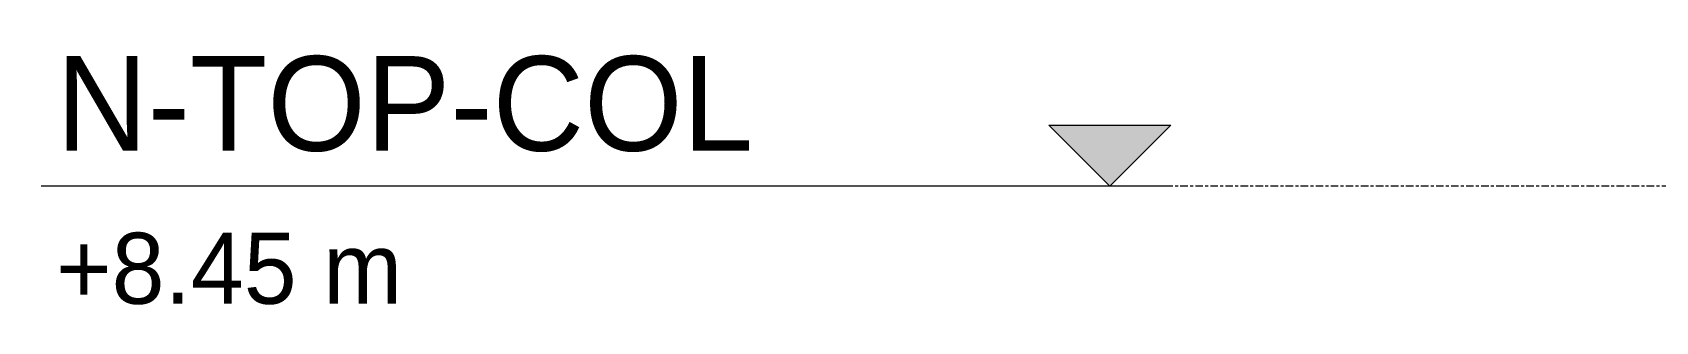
# Model space of a CAD drawing. Header units: centimetres. Extents: x -6111 to 13767, y -285 to 1600.
# Drawn here: x -6111.5 to -5768.9, y 816.5 to 877.6 of the extents above; entities that cross this region are included whole.
import ezdxf

# ---------------------------------------------------------------- set-up
doc = ezdxf.new("R2010")
doc.units = ezdxf.units.CM
doc.linetypes.add('Centre', pattern=[3.175, 0.635, -0.475, 1.59, -0.475])
doc.layers.add('A-FLOR-LEVL', color=7, linetype='Continuous', lineweight=9)
doc.styles.add('Century Gothic', font='GOTHIC.TTF', dxfattribs={"height": 20})
doc.styles.add('Century Gothic_1', font='GOTHIC.TTF', dxfattribs={"height": 15})

# ---------------------------------------------------------------- blocks, each defined once
blk = doc.blocks.new('Level - Con_Triangulo-1145637-Elevación Eje 1')
at = {"layer": 'A-FLOR-LEVL', "true_color": 0xe2e2e2}
blk.add_hatch(color=254, dxfattribs=at).paths.add_polyline_path([(-5896.92, 12.86), (-5884.06, 0), (-5871.2, 12.86)])
at = {"layer": 'A-FLOR-LEVL', "color": 253, "true_color": 0xaaaaaa}
for p, q in [((-5896.92, 12.86), (-5871.2, 12.86)), ((-5884.06, 0), (-5896.92, 12.86)), ((-5871.2, 12.86), (-5884.06, 0)), ((-5871.2, 0), (-6109.64, 0))]:
    blk.add_line(p, q, dxfattribs=at)

msp = doc.modelspace()

# ---------------------------------------------------------------- linework, layer by layer
at = {"layer": 'A-FLOR-LEVL', "color": 253, "linetype": 'Centre', "true_color": 0xaaaaaa}
msp.add_line((-4396.473, 845.103), (-5871.196, 845.103), dxfattribs=at)

# ---------------------------------------------------------------- block references
at = {"layer": 'A-FLOR-LEVL', "color": 253, "true_color": 0xaaaaaa}
msp.add_blockref('Level - Con_Triangulo-1145637-Elevación Eje 1', (0, 845.103), dxfattribs=at)

# ---------------------------------------------------------------- texts
at = {"layer": 'A-FLOR-LEVL', "color": 9, "true_color": 0xb7b7b7, "insert": (-6106.453, 835.259), "char_height": 15, "width": 97.80587, "attachment_point": 1, "style": 'Century Gothic_1', "bg_fill": 3, "box_fill_scale": 1.25, "bg_fill_color": 256, "bg_fill_true_color": 13158600, "bg_fill_transparency": 0}
msp.add_mtext('+8.45 m', dxfattribs=at)

# ---------------------------------------------------------------- next in the draw order: texts
at = {"layer": 'A-FLOR-LEVL', "color": 9, "true_color": 0xb7b7b7, "insert": (-6106.453, 872.571), "char_height": 20, "width": 185.9915, "attachment_point": 1, "style": 'Century Gothic', "bg_fill": 3, "box_fill_scale": 1.25, "bg_fill_color": 256, "bg_fill_true_color": 13158600, "bg_fill_transparency": 0}
msp.add_mtext('N-TOP-COL', dxfattribs=at)

doc.saveas('drawing.dxf')
